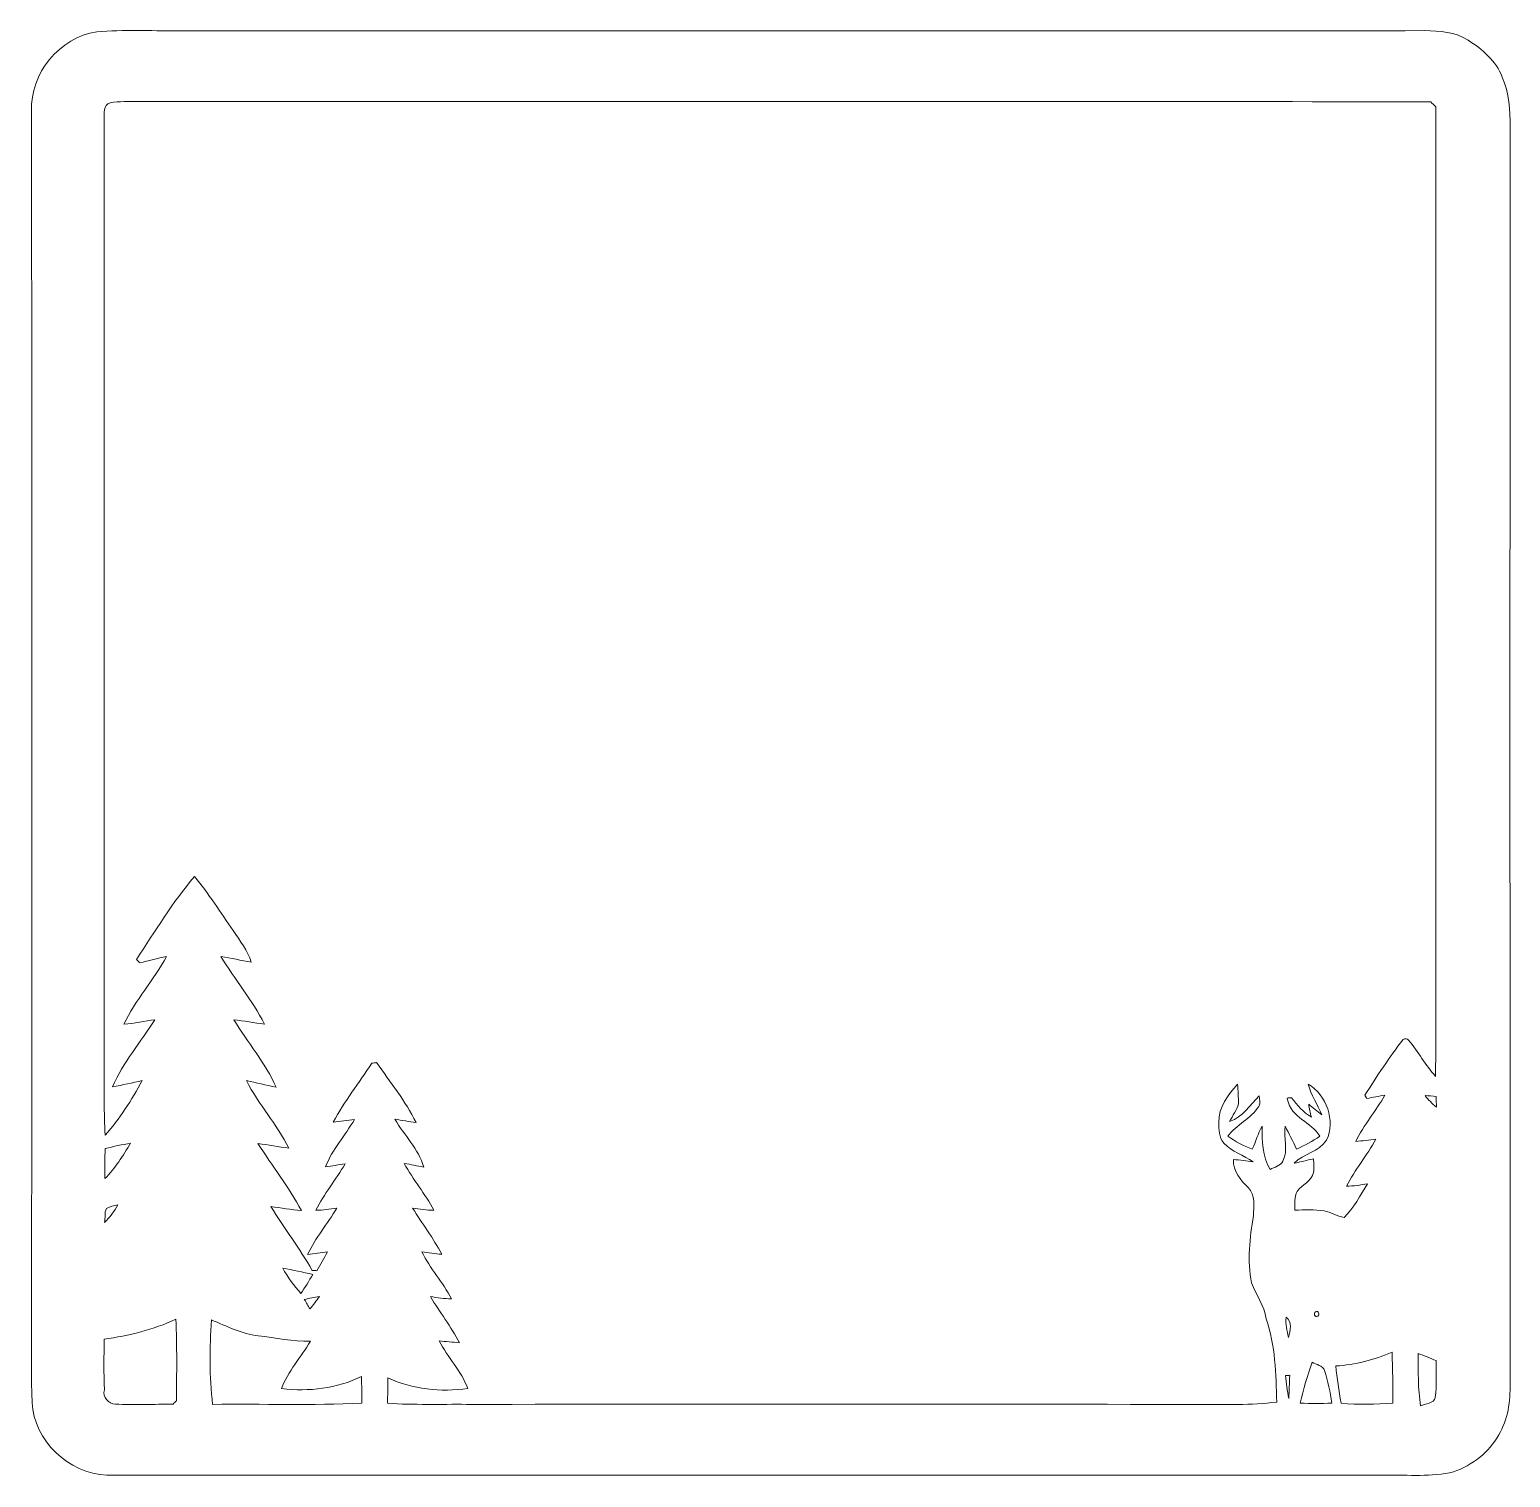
# Model space of a CAD drawing. Header units: centimetres. Extents: x -16.2 to 16.2, y -15.9 to 15.8.
import ezdxf

# ---------------------------------------------------------------- set-up
doc = ezdxf.new("R2010")
doc.units = ezdxf.units.CM
doc.header["$MEASUREMENT"] = 0
doc.layers.add('Layer 1', color=7, linetype='Continuous')

msp = doc.modelspace()

# ---------------------------------------------------------------- linework, layer by layer
at = {"layer": 'Layer 1', "color": 250, "lineweight": 9}
for points, knots in [([(-14.76536, 15.79986), (-14.18363, 15.84678), (-13.59978, 15.81644), (-13.01699, 15.82244), (-13.01699, 15.82244), (-3.90333, 15.82314), (5.21034, 15.82067), (14.324, 15.82385), (14.324, 15.82385), (14.6482, 15.81715), (14.99922, 15.7988), (15.27791, 15.61289), (15.27791, 15.61289), (15.58836, 15.41639), (15.88787, 15.1571), (16.02333, 14.80644), (16.02333, 14.80644), (16.17609, 14.46072), (16.19865, 14.07866), (16.19478, 13.70612), (16.19478, 13.70612), (16.19124, 4.53355), (16.19267, -4.63903), (16.19408, -13.81161), (16.19408, -13.81161), (16.20113, -14.1979), (16.1528, -14.60395), (15.94466, -14.93944), (15.94466, -14.93944), (15.73264, -15.32185), (15.3654, -15.6069), (14.95512, -15.74871), (14.95512, -15.74871), (14.47287, -15.87042), (13.96805, -15.80939), (13.47663, -15.8235), (13.47663, -15.8235), (4.18658, -15.82103), (-5.10348, -15.81962), (-14.39318, -15.82421), (-14.39318, -15.82421), (-15.22291, -15.85878), (-16.05122, -15.21567), (-16.16483, -14.38099), (-16.16483, -14.38099), (-16.19058, -14.19191), (-16.18952, -14.00035), (-16.19411, -13.81126), (-16.19411, -13.81126), (-16.18987, -4.52121), (-16.19199, 4.7692), (-16.19305, 14.05925), (-16.19305, 14.05925), (-16.2375, 14.88405), (-15.57816, 15.67886), (-14.76536, 15.79986), (-14.76536, 15.79986), (-14.76536, 15.79986), (-14.76536, 15.79986), (-14.76536, 15.79986)], [0, 0, 0, 0, 0.0625, 0.0625, 0.0625, 0.0625, 0.125, 0.125, 0.125, 0.125, 0.1875, 0.1875, 0.1875, 0.1875, 0.25, 0.25, 0.25, 0.25, 0.3125, 0.3125, 0.3125, 0.3125, 0.375, 0.375, 0.375, 0.375, 0.4375, 0.4375, 0.4375, 0.4375, 0.5, 0.5, 0.5, 0.5, 0.5625, 0.5625, 0.5625, 0.5625, 0.625, 0.625, 0.625, 0.625, 0.6875, 0.6875, 0.6875, 0.6875, 0.75, 0.75, 0.75, 0.75, 0.8125, 0.8125, 0.8125, 0.8125, 0.875, 0.875, 0.875, 0.875, 1, 1, 1, 1]), ([(-14.47608, 14.24587), (-14.62601, 14.2053), (-14.60308, 13.9947), (-14.60661, 13.88357), (-14.60661, 13.88357), (-14.60202, 6.71019), (-14.6059, -0.46356), (-14.60449, -7.63729), (-14.60449, -7.63729), (-14.60273, -7.88212), (-14.59638, -8.12695), (-14.58509, -8.37213), (-14.58509, -8.37213), (-14.2623, -8.01512), (-14.0023, -7.59849), (-13.76982, -7.17868), (-13.76982, -7.17868), (-13.98713, -7.22278), (-14.20197, -7.27499), (-14.41964, -7.31662), (-14.41964, -7.31662), (-14.18962, -6.7804), (-13.80474, -6.3299), (-13.49077, -5.84307), (-13.49077, -5.84307), (-13.71831, -5.8727), (-13.94197, -5.92632), (-14.17093, -5.94467), (-14.17093, -5.94467), (-13.92292, -5.41268), (-13.51864, -4.97347), (-13.23924, -4.46053), (-13.23924, -4.46053), (-13.43397, -4.49934), (-13.62589, -4.55084), (-13.81886, -4.59882), (-13.81886, -4.59882), (-13.84567, -4.57307), (-13.87248, -4.54767), (-13.89929, -4.52262), (-13.89929, -4.52262), (-13.48548, -3.91161), (-13.11083, -3.26885), (-12.62752, -2.70864), (-12.62752, -2.70864), (-12.31179, -3.0787), (-12.06026, -3.49745), (-11.77592, -3.8915), (-11.77592, -3.8915), (-11.63199, -4.11446), (-11.46265, -4.3293), (-11.38116, -4.58541), (-11.38116, -4.58541), (-11.60376, -4.54661), (-11.82354, -4.49369), (-12.04685, -4.45946), (-12.04685, -4.45946), (-11.74099, -4.96006), (-11.36105, -5.41409), (-11.09506, -5.94008), (-11.09506, -5.94008), (-11.31942, -5.9108), (-11.54167, -5.87023), (-11.76604, -5.84448), (-11.76604, -5.84448), (-11.4623, -6.33907), (-11.07389, -6.78781), (-10.83859, -7.32191), (-10.83859, -7.32191), (-11.05625, -7.27817), (-11.27039, -7.22278), (-11.48735, -7.17798), (-11.48735, -7.17798), (-11.22276, -7.69797), (-10.8213, -8.13683), (-10.55672, -8.65823), (-10.55672, -8.65823), (-10.78426, -8.62965), (-11.00898, -8.58732), (-11.23546, -8.55522), (-11.23546, -8.55522), (-10.92326, -9.04664), (-10.56201, -9.50772), (-10.28332, -10.02101), (-10.28332, -10.02101), (-10.50874, -10.01078), (-10.73064, -9.96527), (-10.95395, -9.93882), (-10.95395, -9.93882), (-10.65373, -10.40588), (-10.32706, -10.85569), (-10.0459, -11.33546), (-10.0459, -11.33546), (-10.0212, -11.33723), (-9.97217, -11.34111), (-9.94746, -11.34287), (-9.94746, -11.34287), (-9.86704, -11.20599), (-9.78201, -11.07264), (-9.71182, -10.93047), (-9.71182, -10.93047), (-9.85751, -10.9527), (-10.0032, -10.97281), (-10.1496, -10.98657), (-10.1496, -10.98657), (-9.97605, -10.62356), (-9.71041, -10.31488), (-9.50791, -9.96916), (-9.50791, -9.96916), (-9.66066, -9.99067), (-9.81342, -10.0196), (-9.96864, -10.0189), (-9.96864, -10.0189), (-9.78555, -9.66048), (-9.52978, -9.3458), (-9.32588, -8.99972), (-9.32588, -8.99972), (-9.46981, -9.02089), (-9.61197, -9.05158), (-9.75696, -9.06534), (-9.75696, -9.06534), (-9.60174, -8.68575), (-9.32588, -8.37742), (-9.1188, -8.02782), (-9.1188, -8.02782), (-9.27402, -8.04651), (-9.42924, -8.07051), (-9.58482, -8.08744), (-9.58482, -8.08744), (-9.33752, -7.63624), (-9.02566, -7.2256), (-8.73991, -6.79874), (-8.73991, -6.79874), (-8.71451, -6.79486), (-8.66335, -6.7871), (-8.63761, -6.78322), (-8.63761, -6.78322), (-8.33881, -7.2122), (-8.00155, -7.62318), (-7.77295, -8.09661), (-7.77295, -8.09661), (-7.92747, -8.07649), (-8.08022, -8.04581), (-8.23438, -8.02535), (-8.23438, -8.02535), (-8.03154, -8.37672), (-7.71615, -8.6734), (-7.60467, -9.07098), (-7.60467, -9.07098), (-7.74755, -9.04876), (-7.88866, -9.01912), (-8.03012, -8.99055), (-8.03012, -8.99055), (-7.83962, -9.34862), (-7.57187, -9.65906), (-7.37996, -10.01678), (-7.37996, -10.01678), (-7.53729, -10.02031), (-7.69216, -9.99138), (-7.84703, -9.96951), (-7.84703, -9.96951), (-7.63995, -10.311), (-7.3923, -10.62744), (-7.20921, -10.98339), (-7.20921, -10.98339), (-7.35491, -10.96752), (-7.49955, -10.95094), (-7.64454, -10.93012), (-7.64454, -10.93012), (-7.4678, -11.29631), (-7.17605, -11.59264), (-6.9986, -11.95917), (-6.9986, -11.95917), (-7.15382, -11.95988), (-7.30622, -11.93095), (-7.45898, -11.90908), (-7.45898, -11.90908), (-7.25296, -12.25022), (-7.00601, -12.56631), (-6.82151, -12.9212), (-6.82151, -12.9212), (-6.97109, -12.9085), (-7.11996, -12.89439), (-7.26918, -12.88098), (-7.26918, -12.88098), (-7.07339, -13.23623), (-6.78976, -13.54138), (-6.63701, -13.92062), (-6.63701, -13.92062), (-7.23002, -14.00952), (-7.84633, -13.94355), (-8.38925, -13.68602), (-8.38925, -13.68602), (-8.39101, -13.82643), (-8.39383, -14.10724), (-8.39524, -14.24764), (-8.39524, -14.24764), (-7.82022, -14.28398), (-7.24308, -14.26634), (-6.66699, -14.27022), (-6.66699, -14.27022), (-1.31641, -14.26916), (4.03383, -14.26881), (9.3844, -14.27057), (9.3844, -14.27057), (9.95026, -14.26564), (10.52035, -14.29809), (11.08303, -14.22013), (11.08303, -14.22013), (11.06398, -13.60665), (11.05516, -12.98011), (10.85267, -12.39344), (10.85267, -12.39344), (10.80751, -12.1084), (10.63642, -11.87204), (10.53129, -11.61063), (10.53129, -11.61063), (10.42827, -11.1238), (10.49425, -10.62179), (10.57327, -10.13673), (10.57327, -10.13673), (10.57609, -9.93211), (10.62019, -9.68446), (10.46073, -9.52466), (10.46073, -9.52466), (10.2854, -9.35885), (10.13265, -9.15812), (10.13194, -8.90518), (10.13194, -8.90518), (10.27728, -8.92035), (10.42369, -8.9394), (10.56974, -8.95421), (10.56974, -8.95421), (10.35418, -8.81769), (10.10301, -8.73232), (9.92239, -8.54604), (9.92239, -8.54604), (9.81374, -8.42505), (9.81868, -8.24689), (9.81444, -8.09626), (9.81444, -8.09626), (9.80562, -7.765), (10.01941, -7.48913), (10.22472, -7.25241), (10.22472, -7.25241), (10.23495, -7.39635), (10.24342, -7.54099), (10.24518, -7.68492), (10.24518, -7.68492), (10.20885, -7.82533), (10.11394, -7.94351), (10.05151, -8.07368), (10.05151, -8.07368), (10.34395, -7.97983), (10.49284, -7.71349), (10.69498, -7.50924), (10.69498, -7.50924), (10.70697, -7.58438), (10.73802, -7.67257), (10.69039, -7.74207), (10.69039, -7.74207), (10.51894, -8.01406), (10.20178, -8.14283), (10.01024, -8.39682), (10.01024, -8.39682), (10.17957, -8.5076), (10.35631, -8.6099), (10.54646, -8.6808), (10.54646, -8.6808), (10.62301, -8.51501), (10.67346, -8.33791), (10.76059, -8.1774), (10.76059, -8.1774), (10.77012, -8.50125), (10.75495, -8.84097), (10.9398, -9.12496), (10.9398, -9.12496), (11.03117, -9.07485), (11.1684, -9.04946), (11.21638, -8.94046), (11.21638, -8.94046), (11.34268, -8.70409), (11.22908, -8.43033), (11.26507, -8.17704), (11.26507, -8.17704), (11.35679, -8.33932), (11.43616, -8.50936), (11.51624, -8.67869), (11.51624, -8.67869), (11.69687, -8.60391), (11.86197, -8.49807), (12.02954, -8.39788), (12.02954, -8.39788), (11.84644, -8.0832), (11.39101, -7.98936), (11.31975, -7.59814), (11.31975, -7.59814), (11.27812, -7.53181), (11.37619, -7.55933), (11.40759, -7.55369), (11.40759, -7.55369), (11.53776, -7.70856), (11.65877, -7.87895), (11.8408, -7.97843), (11.8408, -7.97843), (11.82069, -7.88389), (11.79952, -7.78934), (11.78224, -7.69444), (11.78224, -7.69444), (11.87784, -7.77241), (11.96992, -7.85461), (12.06799, -7.92939), (12.06799, -7.92939), (11.97909, -7.70009), (11.83304, -7.49442), (11.77095, -7.25488), (11.77095, -7.25488), (12.17206, -7.49301), (12.37632, -8.05463), (12.17276, -8.48537), (12.17276, -8.48537), (12.00731, -8.74361), (11.66512, -8.77006), (11.4665, -8.98983), (11.4665, -8.98983), (11.6062, -8.95809), (11.74414, -8.9207), (11.88454, -8.89176), (11.88454, -8.89176), (11.89795, -8.9909), (11.90077, -9.08897), (11.88807, -9.18952), (11.88807, -9.18952), (11.85032, -9.39095), (11.6316, -9.44881), (11.53106, -9.60509), (11.53106, -9.60509), (11.4665, -9.73279), (11.47709, -9.88061), (11.48238, -10.01925), (11.48238, -10.01925), (11.69404, -10.00338), (11.90677, -10.00196), (12.11808, -10.03301), (12.11808, -10.03301), (12.27013, -10.05982), (12.40313, -10.15048), (12.55659, -10.17341), (12.55659, -10.17341), (12.77707, -9.97092), (12.9083, -9.6887), (13.06952, -9.43928), (13.06952, -9.43928), (12.91748, -9.46116), (12.76614, -9.49008), (12.61197, -9.49044), (12.61197, -9.49044), (12.79894, -9.13059), (13.05718, -8.81381), (13.25614, -8.46138), (13.25614, -8.46138), (13.10868, -8.47936), (12.96016, -8.49701), (12.81305, -8.51112), (12.81305, -8.51112), (12.98944, -8.15199), (13.25403, -7.84508), (13.45088, -7.49795), (13.45088, -7.49795), (13.31894, -7.51841), (13.18982, -7.54592), (13.05894, -7.57027), (13.05894, -7.57027), (13.0473, -7.55157), (13.02402, -7.51347), (13.01237, -7.49477), (13.01237, -7.49477), (13.28049, -7.08202), (13.54648, -6.66716), (13.85022, -6.27945), (13.85022, -6.27945), (13.8915, -6.25723), (13.94441, -6.24347), (13.97228, -6.29392), (13.97228, -6.29392), (14.18501, -6.54474), (14.3434, -6.83861), (14.56142, -7.08661), (14.56142, -7.08661), (14.58153, -4.94207), (14.5646, -2.79718), (14.57024, -0.65229), (14.57024, -0.65229), (14.56671, 4.28377), (14.57694, 9.21985), (14.5653, 14.15556), (14.5653, 14.15556), (14.52826, 14.1919), (14.49157, 14.22859), (14.45559, 14.26528), (14.45559, 14.26528), (5.22763, 14.27798), (-4.0007, 14.26492), (-13.22866, 14.27163), (-13.22866, 14.27163), (-13.64423, 14.26669), (-14.06298, 14.29562), (-14.47608, 14.24587), (-14.47608, 14.24587), (-14.47608, 14.24587), (-14.47608, 14.24587), (-14.47608, 14.24587)], [0, 0, 0, 0, 0.00961538, 0.00961538, 0.00961538, 0.00961538, 0.01923077, 0.01923077, 0.01923077, 0.01923077, 0.02884615, 0.02884615, 0.02884615, 0.02884615, 0.03846154, 0.03846154, 0.03846154, 0.03846154, 0.04807692, 0.04807692, 0.04807692, 0.04807692, 0.05769231, 0.05769231, 0.05769231, 0.05769231, 0.06730769, 0.06730769, 0.06730769, 0.06730769, 0.07692308, 0.07692308, 0.07692308, 0.07692308, 0.08653846, 0.08653846, 0.08653846, 0.08653846, 0.09615385, 0.09615385, 0.09615385, 0.09615385, 0.10576923, 0.10576923, 0.10576923, 0.10576923, 0.11538462, 0.11538462, 0.11538462, 0.11538462, 0.125, 0.125, 0.125, 0.125, 0.13461538, 0.13461538, 0.13461538, 0.13461538, 0.14423077, 0.14423077, 0.14423077, 0.14423077, 0.15384615, 0.15384615, 0.15384615, 0.15384615, 0.16346154, 0.16346154, 0.16346154, 0.16346154, 0.17307692, 0.17307692, 0.17307692, 0.17307692, 0.18269231, 0.18269231, 0.18269231, 0.18269231, 0.19230769, 0.19230769, 0.19230769, 0.19230769, 0.20192308, 0.20192308, 0.20192308, 0.20192308, 0.21153846, 0.21153846, 0.21153846, 0.21153846, 0.22115385, 0.22115385, 0.22115385, 0.22115385, 0.23076923, 0.23076923, 0.23076923, 0.23076923, 0.24038462, 0.24038462, 0.24038462, 0.24038462, 0.25, 0.25, 0.25, 0.25, 0.25961538, 0.25961538, 0.25961538, 0.25961538, 0.26923077, 0.26923077, 0.26923077, 0.26923077, 0.27884615, 0.27884615, 0.27884615, 0.27884615, 0.28846154, 0.28846154, 0.28846154, 0.28846154, 0.29807692, 0.29807692, 0.29807692, 0.29807692, 0.30769231, 0.30769231, 0.30769231, 0.30769231, 0.31730769, 0.31730769, 0.31730769, 0.31730769, 0.32692308, 0.32692308, 0.32692308, 0.32692308, 0.33653846, 0.33653846, 0.33653846, 0.33653846, 0.34615385, 0.34615385, 0.34615385, 0.34615385, 0.35576923, 0.35576923, 0.35576923, 0.35576923, 0.36538462, 0.36538462, 0.36538462, 0.36538462, 0.375, 0.375, 0.375, 0.375, 0.38461538, 0.38461538, 0.38461538, 0.38461538, 0.39423077, 0.39423077, 0.39423077, 0.39423077, 0.40384615, 0.40384615, 0.40384615, 0.40384615, 0.41346154, 0.41346154, 0.41346154, 0.41346154, 0.42307692, 0.42307692, 0.42307692, 0.42307692, 0.43269231, 0.43269231, 0.43269231, 0.43269231, 0.44230769, 0.44230769, 0.44230769, 0.44230769, 0.45192308, 0.45192308, 0.45192308, 0.45192308, 0.46153846, 0.46153846, 0.46153846, 0.46153846, 0.47115385, 0.47115385, 0.47115385, 0.47115385, 0.48076923, 0.48076923, 0.48076923, 0.48076923, 0.49038462, 0.49038462, 0.49038462, 0.49038462, 0.5, 0.5, 0.5, 0.5, 0.50961538, 0.50961538, 0.50961538, 0.50961538, 0.51923077, 0.51923077, 0.51923077, 0.51923077, 0.52884615, 0.52884615, 0.52884615, 0.52884615, 0.53846154, 0.53846154, 0.53846154, 0.53846154, 0.54807692, 0.54807692, 0.54807692, 0.54807692, 0.55769231, 0.55769231, 0.55769231, 0.55769231, 0.56730769, 0.56730769, 0.56730769, 0.56730769, 0.57692308, 0.57692308, 0.57692308, 0.57692308, 0.58653846, 0.58653846, 0.58653846, 0.58653846, 0.59615385, 0.59615385, 0.59615385, 0.59615385, 0.60576923, 0.60576923, 0.60576923, 0.60576923, 0.61538462, 0.61538462, 0.61538462, 0.61538462, 0.625, 0.625, 0.625, 0.625, 0.63461538, 0.63461538, 0.63461538, 0.63461538, 0.64423077, 0.64423077, 0.64423077, 0.64423077, 0.65384615, 0.65384615, 0.65384615, 0.65384615, 0.66346154, 0.66346154, 0.66346154, 0.66346154, 0.67307692, 0.67307692, 0.67307692, 0.67307692, 0.68269231, 0.68269231, 0.68269231, 0.68269231, 0.69230769, 0.69230769, 0.69230769, 0.69230769, 0.70192308, 0.70192308, 0.70192308, 0.70192308, 0.71153846, 0.71153846, 0.71153846, 0.71153846, 0.72115385, 0.72115385, 0.72115385, 0.72115385, 0.73076923, 0.73076923, 0.73076923, 0.73076923, 0.74038462, 0.74038462, 0.74038462, 0.74038462, 0.75, 0.75, 0.75, 0.75, 0.75961538, 0.75961538, 0.75961538, 0.75961538, 0.76923077, 0.76923077, 0.76923077, 0.76923077, 0.77884615, 0.77884615, 0.77884615, 0.77884615, 0.78846154, 0.78846154, 0.78846154, 0.78846154, 0.79807692, 0.79807692, 0.79807692, 0.79807692, 0.80769231, 0.80769231, 0.80769231, 0.80769231, 0.81730769, 0.81730769, 0.81730769, 0.81730769, 0.82692308, 0.82692308, 0.82692308, 0.82692308, 0.83653846, 0.83653846, 0.83653846, 0.83653846, 0.84615385, 0.84615385, 0.84615385, 0.84615385, 0.85576923, 0.85576923, 0.85576923, 0.85576923, 0.86538462, 0.86538462, 0.86538462, 0.86538462, 0.875, 0.875, 0.875, 0.875, 0.88461538, 0.88461538, 0.88461538, 0.88461538, 0.89423077, 0.89423077, 0.89423077, 0.89423077, 0.90384615, 0.90384615, 0.90384615, 0.90384615, 0.91346154, 0.91346154, 0.91346154, 0.91346154, 0.92307692, 0.92307692, 0.92307692, 0.92307692, 0.93269231, 0.93269231, 0.93269231, 0.93269231, 0.94230769, 0.94230769, 0.94230769, 0.94230769, 0.95192308, 0.95192308, 0.95192308, 0.95192308, 0.96153846, 0.96153846, 0.96153846, 0.96153846, 0.97115385, 0.97115385, 0.97115385, 0.97115385, 0.98076923, 0.98076923, 0.98076923, 0.98076923, 1, 1, 1, 1]), ([(14.33212, -7.50324), (14.40444, -7.59708), (14.48522, -7.68457), (14.57941, -7.75724), (14.57941, -7.75724), (14.57977, -7.67963), (14.578, -7.60272), (14.57553, -7.52546), (14.57553, -7.52546), (14.49439, -7.517), (14.4129, -7.50924), (14.33212, -7.50324), (14.33212, -7.50324), (14.33212, -7.50324), (14.33212, -7.50324), (14.33212, -7.50324)], [0, 0, 0, 0, 0.2, 0.2, 0.2, 0.2, 0.4, 0.4, 0.4, 0.4, 0.6, 0.6, 0.6, 0.6, 1, 1, 1, 1]), ([(-14.58086, -8.66282), (-14.59179, -8.88366), (-14.59109, -9.1045), (-14.58897, -9.32604), (-14.58897, -9.32604), (-14.36072, -9.10026), (-14.19351, -8.82122), (-14.02452, -8.55028), (-14.02452, -8.55028), (-14.21185, -8.57921), (-14.396, -8.62296), (-14.58086, -8.66282), (-14.58086, -8.66282), (-14.58086, -8.66282), (-14.58086, -8.66282), (-14.58086, -8.66282)], [0, 0, 0, 0, 0.2, 0.2, 0.2, 0.2, 0.4, 0.4, 0.4, 0.4, 0.6, 0.6, 0.6, 0.6, 1, 1, 1, 1]), ([(-14.55651, -9.9808), (-14.60449, -10.08028), (-14.57204, -10.17517), (-14.59638, -10.28912), (-14.59638, -10.28912), (-14.4849, -10.17094), (-14.37836, -10.04536), (-14.30534, -9.89931), (-14.30534, -9.89931), (-14.39071, -9.9194), (-14.47926, -9.93704), (-14.55651, -9.9808), (-14.55651, -9.9808), (-14.55651, -9.9808), (-14.55651, -9.9808), (-14.55651, -9.9808)], [0, 0, 0, 0, 0.2, 0.2, 0.2, 0.2, 0.4, 0.4, 0.4, 0.4, 0.6, 0.6, 0.6, 0.6, 1, 1, 1, 1]), ([(-10.69324, -11.2896), (-10.58106, -11.48681), (-10.44877, -11.67413), (-10.29318, -11.83994), (-10.29318, -11.83994), (-10.20534, -11.70165), (-10.11257, -11.5683), (-10.03389, -11.42472), (-10.03389, -11.42472), (-10.25262, -11.37356), (-10.47205, -11.32629), (-10.69324, -11.2896), (-10.69324, -11.2896), (-10.69324, -11.2896), (-10.69324, -11.2896), (-10.69324, -11.2896)], [0, 0, 0, 0, 0.2, 0.2, 0.2, 0.2, 0.4, 0.4, 0.4, 0.4, 0.6, 0.6, 0.6, 0.6, 1, 1, 1, 1]), ([(-10.21946, -11.97223), (-10.17995, -12.04278), (-10.13762, -12.11228), (-10.09352, -12.18037), (-10.09352, -12.18037), (-10.02473, -12.09041), (-9.95664, -12.00116), (-9.89067, -11.91014), (-9.89067, -11.91014), (-10.00145, -11.9246), (-10.11046, -11.94894), (-10.21946, -11.97223), (-10.21946, -11.97223), (-10.21946, -11.97223), (-10.21946, -11.97223), (-10.21946, -11.97223)], [0, 0, 0, 0, 0.2, 0.2, 0.2, 0.2, 0.4, 0.4, 0.4, 0.4, 0.6, 0.6, 0.6, 0.6, 1, 1, 1, 1]), ([(11.93323, -12.24069), (11.87784, -12.27033), (11.91735, -12.37933), (11.97944, -12.34088), (11.97944, -12.34088), (12.03589, -12.31054), (11.99532, -12.20224), (11.93323, -12.24069), (11.93323, -12.24069), (11.93323, -12.24069), (11.93323, -12.24069), (11.93323, -12.24069)], [0, 0, 0, 0, 0.25, 0.25, 0.25, 0.25, 0.5, 0.5, 0.5, 0.5, 1, 1, 1, 1]), ([(-14.6059, -12.845), (-14.60626, -13.21401), (-14.61613, -13.58336), (-14.60026, -13.95272), (-14.60026, -13.95272), (-14.65, -14.11465), (-14.50642, -14.25541), (-14.35825, -14.26564), (-14.35825, -14.26564), (-13.93774, -14.28539), (-13.51652, -14.26881), (-13.09566, -14.26458), (-13.09566, -14.26458), (-13.07097, -14.23953), (-13.04627, -14.21484), (-13.02122, -14.19085), (-13.02122, -14.19085), (-13.01452, -13.5943), (-13.00923, -12.99775), (-13.03251, -12.40156), (-13.03251, -12.40156), (-13.52711, -12.64427), (-14.0658, -12.75892), (-14.6059, -12.845), (-14.6059, -12.845), (-14.6059, -12.845), (-14.6059, -12.845), (-14.6059, -12.845)], [0, 0, 0, 0, 0.125, 0.125, 0.125, 0.125, 0.25, 0.25, 0.25, 0.25, 0.375, 0.375, 0.375, 0.375, 0.5, 0.5, 0.5, 0.5, 0.625, 0.625, 0.625, 0.625, 0.75, 0.75, 0.75, 0.75, 1, 1, 1, 1]), ([(-12.25393, -12.41814), (-12.29309, -13.03409), (-12.30191, -13.65709), (-12.22853, -14.27128), (-12.22853, -14.27128), (-11.13916, -14.25541), (-10.04872, -14.2995), (-8.96005, -14.24271), (-8.96005, -14.24271), (-8.96146, -14.04727), (-8.96287, -13.85218), (-8.96499, -13.65745), (-8.96499, -13.65745), (-9.50508, -13.92873), (-10.12069, -13.99435), (-10.71653, -13.92485), (-10.71653, -13.92485), (-10.5793, -13.54068), (-10.2879, -13.23835), (-10.08788, -12.88804), (-10.08788, -12.88804), (-10.47205, -12.89615), (-10.84988, -12.81043), (-11.22982, -12.76739), (-11.22982, -12.76739), (-11.59353, -12.72999), (-11.92197, -12.55784), (-12.25393, -12.41814), (-12.25393, -12.41814), (-12.25393, -12.41814), (-12.25393, -12.41814), (-12.25393, -12.41814)], [0, 0, 0, 0, 0.11111111, 0.11111111, 0.11111111, 0.11111111, 0.22222222, 0.22222222, 0.22222222, 0.22222222, 0.33333333, 0.33333333, 0.33333333, 0.33333333, 0.44444444, 0.44444444, 0.44444444, 0.44444444, 0.55555556, 0.55555556, 0.55555556, 0.55555556, 0.66666667, 0.66666667, 0.66666667, 0.66666667, 0.77777778, 0.77777778, 0.77777778, 0.77777778, 1, 1, 1, 1]), ([(11.28694, -12.36028), (11.27494, -12.51057), (11.3074, -12.65732), (11.3388, -12.80373), (11.3388, -12.80373), (11.37513, -12.65344), (11.43334, -12.46964), (11.28694, -12.36028), (11.28694, -12.36028), (11.28694, -12.36028), (11.28694, -12.36028), (11.28694, -12.36028)], [0, 0, 0, 0, 0.25, 0.25, 0.25, 0.25, 0.5, 0.5, 0.5, 0.5, 1, 1, 1, 1]), ([(12.3749, -13.42814), (12.40136, -13.7026), (12.44617, -13.97495), (12.49273, -14.24729), (12.49273, -14.24729), (12.86879, -14.28151), (13.24803, -14.26493), (13.62515, -14.24306), (13.62515, -14.24306), (13.63714, -13.87194), (13.6121, -13.50046), (13.6121, -13.13004), (13.6121, -13.13004), (13.21699, -13.29232), (12.80353, -13.40874), (12.3749, -13.42814), (12.3749, -13.42814), (12.3749, -13.42814), (12.3749, -13.42814), (12.3749, -13.42814)], [0, 0, 0, 0, 0.16666667, 0.16666667, 0.16666667, 0.16666667, 0.33333333, 0.33333333, 0.33333333, 0.33333333, 0.5, 0.5, 0.5, 0.5, 0.66666667, 0.66666667, 0.66666667, 0.66666667, 1, 1, 1, 1]), ([(14.18324, -13.15827), (14.18007, -13.54103), (14.17337, -13.92662), (14.23545, -14.30621), (14.23545, -14.30621), (14.32929, -14.25188), (14.52755, -14.26105), (14.55613, -14.11818), (14.55613, -14.11818), (14.5967, -13.85183), (14.56495, -13.57913), (14.57553, -13.31137), (14.57553, -13.31137), (14.445, -13.25846), (14.31483, -13.20589), (14.18324, -13.15827), (14.18324, -13.15827), (14.18324, -13.15827), (14.18324, -13.15827), (14.18324, -13.15827)], [0, 0, 0, 0, 0.16666667, 0.16666667, 0.16666667, 0.16666667, 0.33333333, 0.33333333, 0.33333333, 0.33333333, 0.5, 0.5, 0.5, 0.5, 0.66666667, 0.66666667, 0.66666667, 0.66666667, 1, 1, 1, 1]), ([(11.86161, -13.34771), (11.75225, -13.63946), (11.66617, -13.94002), (11.59385, -14.24306), (11.59385, -14.24306), (11.82563, -14.25258), (12.05846, -14.25258), (12.2913, -14.24376), (12.2913, -14.24376), (12.25143, -14.00282), (12.20416, -13.76187), (12.13255, -13.52904), (12.13255, -13.52904), (12.09304, -13.41932), (11.94416, -13.39886), (11.86161, -13.34771), (11.86161, -13.34771), (11.86161, -13.34771), (11.86161, -13.34771), (11.86161, -13.34771)], [0, 0, 0, 0, 0.16666667, 0.16666667, 0.16666667, 0.16666667, 0.33333333, 0.33333333, 0.33333333, 0.33333333, 0.5, 0.5, 0.5, 0.5, 0.66666667, 0.66666667, 0.66666667, 0.66666667, 1, 1, 1, 1]), ([(11.27565, -13.63663), (11.2954, -13.80385), (11.31304, -13.97424), (11.34479, -14.14075), (11.34479, -14.14075), (11.35644, -13.97213), (11.3589, -13.80173), (11.36702, -13.63416), (11.36702, -13.63416), (11.34409, -13.63487), (11.29858, -13.63628), (11.27565, -13.63663)], [0, 0, 0, 0, 0.25, 0.25, 0.25, 0.25, 0.5, 0.5, 0.5, 0.5, 1, 1, 1, 1])]:
    msp.add_open_spline(points, degree=3, knots=knots, dxfattribs=at)

doc.saveas('drawing.dxf')
